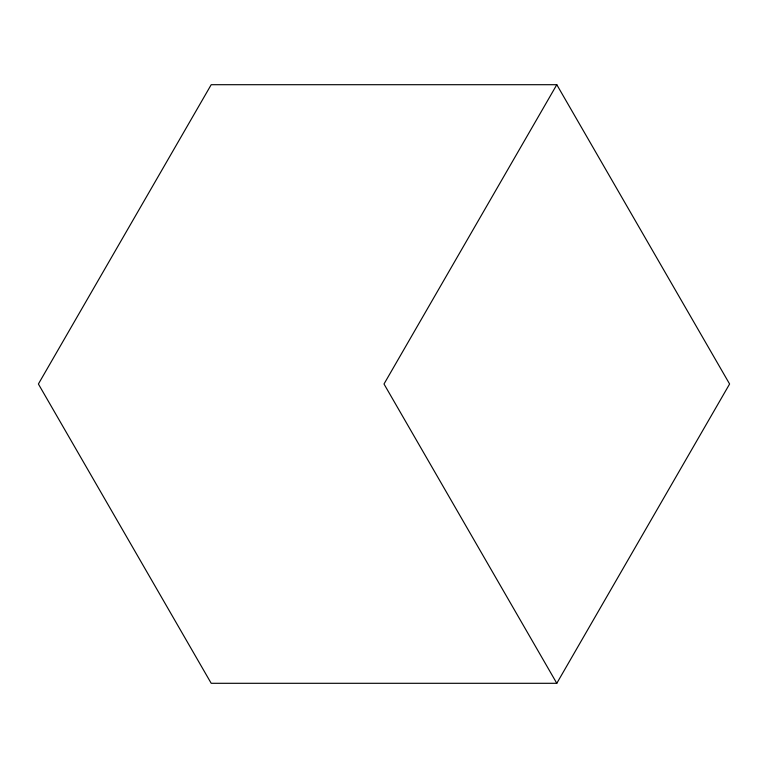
<?xml version="1.0" encoding="UTF-8"?>
<svg xmlns="http://www.w3.org/2000/svg" width="768" height="768" viewBox="0 0 768 768"><rect width="100%" height="100%" fill="white"/><g stroke="black" fill="none" stroke-linecap="round" stroke-linejoin="round"><path stroke-width="1.15" d="M556.8 84.701L384 384L556.8 683.299L211.2 683.299L38.4 384L211.2 84.701L556.8 84.701L729.6 384L556.8 683.299"/></g></svg>
